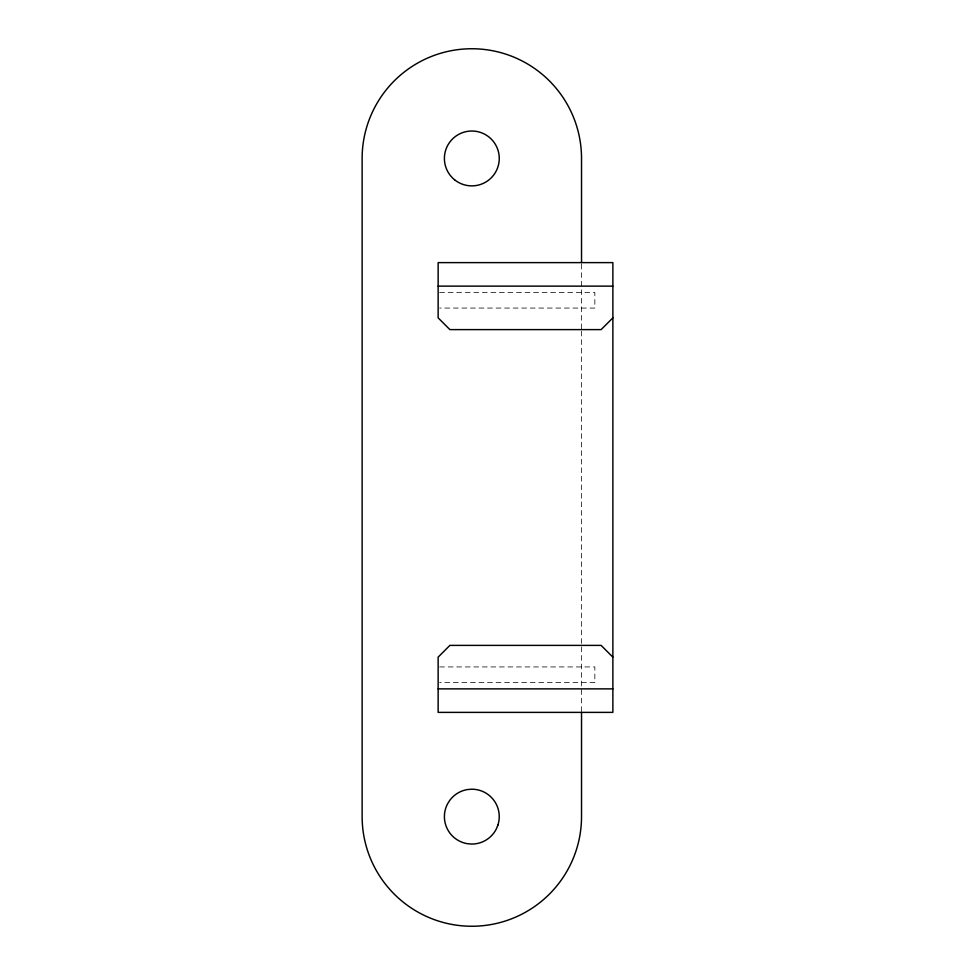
<?xml version="1.0" encoding="UTF-8"?>
<svg xmlns="http://www.w3.org/2000/svg" width="975" height="975" viewBox="0 0 975 975"><rect width="100%" height="100%" fill="white"/><g stroke="black" fill="none" stroke-linecap="round" stroke-linejoin="round"><path stroke-width="0.73" stroke-dasharray="4.88 3.66" d="M439.652 292.39L594.847 292.39L594.847 308.063L439.652 308.063M439.652 666.937L594.847 666.937L594.847 682.61L439.652 682.61M581.527 264.14L581.527 330.586M581.527 331.134L581.527 645.938M581.527 646.912L581.527 712.384"/><path stroke-width="1.46" d="M612.873 317.862L601.112 329.611L449.889 329.611L438.141 317.862L438.141 262.616L612.873 262.616L612.873 712.384L438.141 712.384L438.141 657.138L449.889 645.389L601.112 645.389L612.873 657.138M438.141 286.126L612.873 286.126M438.141 688.874L612.873 688.874M581.527 262.616L581.527 158.45A109.7 109.7 0 0 0 471.827 48.75A109.7 109.7 0 0 0 362.127 158.45L362.127 816.55A109.7 109.7 0 0 0 471.827 926.25A109.7 109.7 0 0 0 581.527 816.55L581.527 712.384M497.908 825.106L496.263 829.079A27.422 27.422 0 0 1 471.827 844.057L467.537 843.716A27.422 27.422 0 0 1 447.391 804.18L449.646 800.512A27.422 27.422 0 0 1 467.537 789.543L471.827 789.202A27.422 27.422 0 0 1 497.908 825.106M454.569 179.766A27.422 27.422 0 0 0 498.92 162.74A27.422 27.422 0 0 0 462.004 132.844A27.422 27.422 0 0 0 454.569 179.766"/></g></svg>
